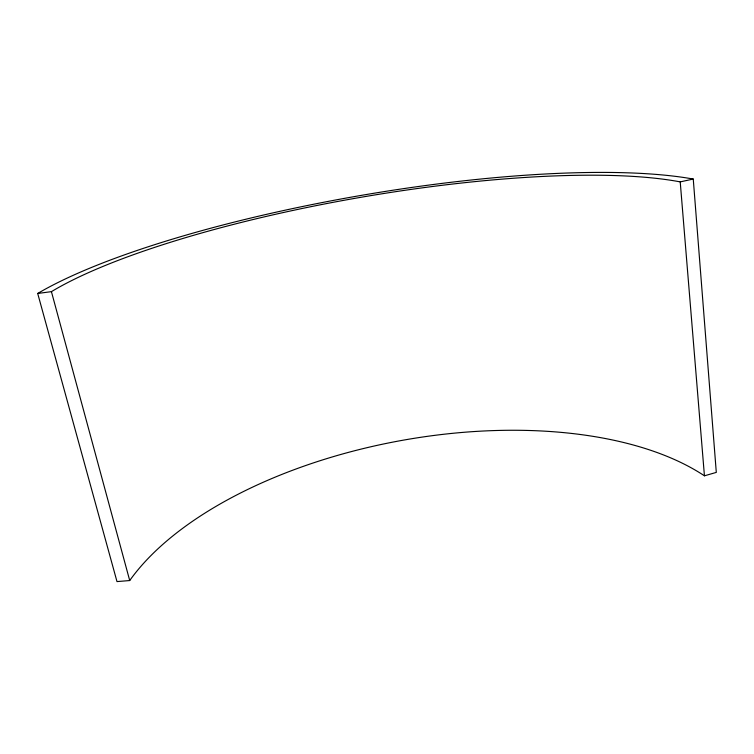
<?xml version="1.0" encoding="UTF-8"?>
<svg xmlns="http://www.w3.org/2000/svg" width="754" height="754" viewBox="0 0 754 754"><rect width="100%" height="100%" fill="white"/><g stroke="black" fill="none" stroke-linecap="round" stroke-linejoin="round"><path stroke-width="1.13" d="M704.434 475.812L716.3 472.4L693.256 179.047A383.107 81.262 -9.8 0 0 357.019 196.125A383.107 81.262 -9.8 0 0 37.7 293.466L116.993 581.588L129.716 580.542A328.942 164.9 -10.2 0 1 400.336 440.694A328.942 164.9 -10.2 0 1 704.434 475.812L680.221 181.884L693.256 179.047M37.7 293.466L51.423 291.647A364.663 76.955 -9.8 0 1 357.566 197.878A364.663 76.955 -9.8 0 1 680.221 181.884M51.423 291.647L129.716 580.542"/></g></svg>
